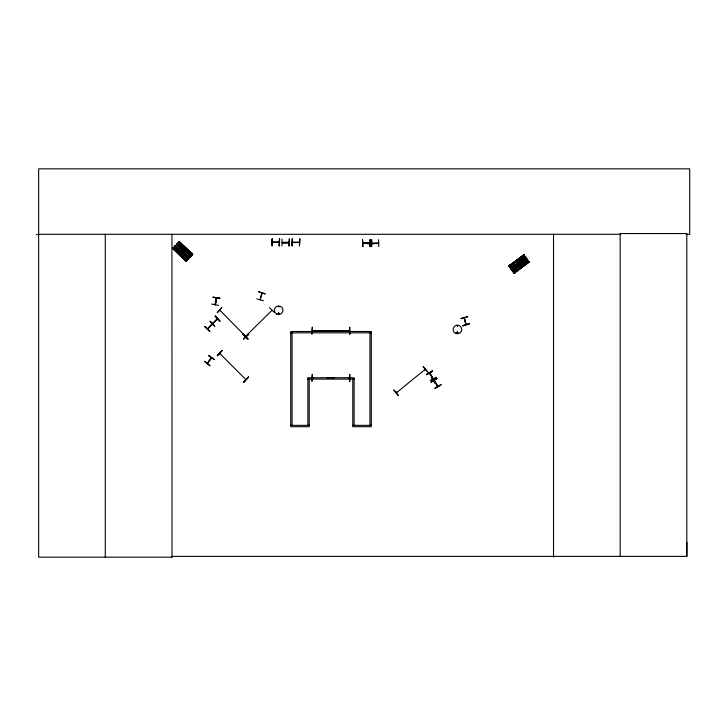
<?xml version="1.0" encoding="UTF-8"?>
<svg xmlns="http://www.w3.org/2000/svg" width="726" height="726" viewBox="0 0 726 726"><rect width="100%" height="100%" fill="white"/><g stroke="black" fill="none" stroke-linecap="round" stroke-linejoin="round"><path stroke-width="1.09" d="M686.306 234.307L689.7 234.307L689.7 168.849L38.641 168.849L38.641 557.151L172.026 557.151L171.935 556.388L686.805 556.388L686.905 542.349M396.795 392.094L396.387 392.784L425.191 369.352L424.592 369.77M215.005 304.693L215.468 303.949M214.996 304.593L216.23 297.887L216.52 298.704M245.76 336.51L219.887 310.22M219.878 353.135L220.214 353.861L219.669 353.317M259.999 299.711L261.805 293.104M279.002 306.753L278.303 306.463L278.929 306.826M279.083 313.614C278.249 311.917 278.058 314.803 278.993 313.705M279.238 313.659C278.24 311.064 277.577 315.746 279.301 313.496M458.079 332.844C455.901 330.176 457.226 334.659 457.743 333.207M207.255 363.299L207.7 362.673M210.821 358.272C213.199 354.569 200.612 373.073 211.52 357.818M216.657 297.941L215.413 304.657M211.711 304.085L218.535 305.365M215.241 304.738L216.548 297.969M215.286 304.648L216.584 297.923M219.869 298.15L212.972 297.261L219.86 298.177M256.795 298.876L263.474 300.764M258.692 291.798L265.299 293.948L258.683 291.825M262.131 293.113L260.262 299.802M207.382 328.796L212.255 323.86L207.636 328.914M216.012 320.574L217.609 318.841L212.527 323.587M246.223 336.093L245.588 336.338L272.041 310.283L271.361 310.465M433.141 378.954L429.465 373.073L433.005 378.872M432.778 378.364L433.349 378.827M457.761 326.019L457.235 325.493L457.598 326.119M457.017 332.435C457.389 334.287 458.324 331.555 457.135 332.381M211.438 357.936L207.491 363.445M288.213 242.366L289.03 242.72L282.051 242.647M362.9 243.019L363.744 243.255M349.487 330.884L348.734 330.611L349.505 330.602M272.277 242.23L273.049 242.23M278.521 242.529L279.22 242.23L272.277 242.466M299.457 242.23L292.533 242.194L293.331 242.548M298.685 242.23L299.457 242.466L292.533 242.502L299.457 242.548M434.048 380.605L437.687 386.495M217.528 318.968L212.754 323.705M186.854 259.091L187.571 259.509M191.074 255.761L190.557 255.225M208.534 355.704L214.252 359.633M278.339 313.205L278.339 313.786M369.752 243.246L362.973 243.255L369.697 243.292M313.033 330.865L312.498 330.884M313.033 377.992L312.425 377.729M348.734 377.729L349.505 377.729M349.406 377.992L348.879 378.01M279.22 242.466L272.422 242.194M176.364 244.353L179.095 241.422L192.771 254.309L190.04 257.24L176.364 244.353L190.049 257.231M174.095 249.535L176.482 247.003M177.934 245.461L180.311 242.938M175.03 250.406L177.407 247.884M178.859 246.341L181.237 243.809M176.418 251.713L178.796 249.19M180.248 247.648L182.625 245.125M177.643 252.875L180.021 250.352M181.473 248.809L183.859 246.286M179.032 254.182L181.409 251.659M182.861 250.116L185.248 247.593M184.985 259.79L187.372 257.267M188.824 255.724L191.201 253.202M184.985 260.58L188.152 257.213M188.814 256.514L191.991 253.147M185.085 260.679L188.261 257.313M188.923 256.614L192.091 253.247M186.201 261.306L188.941 258.374L175.256 245.506L172.525 248.419L186.219 261.296M217.283 312.688L221.911 307.515L217.31 312.725M209.941 331.319L204.932 326.509M210.141 321.228L214.814 326.382L210.113 321.264M212.582 323.533L217.401 318.641M217.283 355.667L222.156 350.731M220.087 353.78L219.96 353.226M243.201 333.987L247.875 339.142L243.174 334.024M269.473 307.715L274.473 312.525M245.642 336.292L246.25 336.047M243.618 339.024L248.737 334.323M248.709 334.296L243.582 338.988M243.618 382.003L248.528 377.103M464.259 317.906L465.992 324.477M396.251 392.53L396.705 392.131M425.282 369.579L424.873 369.961M398.157 395.606L393.81 390.198M427.75 371.894L423.149 366.694L427.723 371.912M508.79 266.115L523.836 254.862M508.899 266.26L523.945 255.007M509.017 266.415L524.063 255.162M509.062 266.487L524.099 255.216M509.153 266.605L524.19 255.334M524.335 255.525L509.307 266.805L524.372 255.579M509.461 267.014L523.627 256.432M509.634 267.222L510.269 268.066M511.304 267.613L525.479 257.031M510.75 268.711L525.787 257.44M510.823 268.811L525.887 257.567L510.877 268.883M510.986 269.028L526.06 257.803M511.14 269.237L526.15 257.921M511.939 270.326L526.985 259.073L511.984 270.381M512.12 270.571L527.121 259.246M512.202 270.68L527.257 259.436M512.257 270.744L527.303 259.491M512.384 270.925L527.412 259.636M527.521 259.79L513.364 270.381L527.566 259.844M512.692 271.306L513.327 272.159M513.491 272.377L527.648 261.768M513.536 272.431L527.693 261.832M513.663 272.604L528.691 261.324M513.754 272.731L528.8 261.478M513.799 272.785L528.855 261.541M513.89 272.903L528.982 261.714M514.026 273.094L529.072 261.832L514.053 273.121M514.162 273.266L529.263 262.086L526.849 258.883L511.812 270.154L514.217 273.339M432.478 371.131L426.416 374.525L432.505 371.167M426.434 374.552L432.315 370.868M426.57 374.77L432.451 371.086M429.728 373.645L429.71 372.946L433.313 378.772M430.337 380.778L436.39 377.375L430.309 380.733M431.026 382.021L436.925 378.364M431.18 382.266L437.061 378.582M440.845 384.626L434.965 388.31L441 384.871M440.981 384.844L434.91 388.228M457.117 332.127L457.589 332.063M460.928 318.424L467.626 316.618M461.01 318.705L467.698 316.863M462.898 325.575L469.586 323.742M282.196 242.366C298.894 241.822 280.018 243.682 282.723 242.375M369.216 242.947L369.843 242.974L362.9 243.255M312.979 378.037L312.498 378.001M245.869 379.589L219.715 353.371M282.024 239.054L281.978 245.996M378.618 239.644L378.754 246.586M378.636 242.992L371.721 243.319L378.645 243.31M362.927 246.604L362.528 239.671L362.828 246.613M369.861 246.568L369.915 239.625M349.868 327.254L349.878 334.187M312.334 374.38L311.989 381.322L312.234 374.38M349.868 374.38L349.878 381.313M349.406 377.701L348.879 378.046M36.3 234.58L38.641 234.571M38.641 234.307L620.167 234.307M272.35 242.23L279.074 242.157M288.993 242.62L282.196 242.684M367.392 243.809L374.217 243.809M349.406 330.575L312.425 330.602L313.033 330.575M290.727 332.844L371.285 332.844M331.365 378.11L334.223 377.729M307.878 379.099L354.134 379.099M290.727 425.354L309.231 425.354M352.782 425.354L371.285 425.354M434.311 380.506L437.914 386.259M212.99 297.161L219.806 298.477M245.687 335.966L246.06 336.347M208.734 355.413L214.397 359.424M510.814 267.259L510.015 267.322M513.872 271.352L513.391 271.705M179.041 241.486L192.717 254.372M178.932 241.595L192.59 254.508M178.787 241.758L192.463 254.645M192.399 254.708L178.632 241.912L192.254 254.862M178.469 242.085L192.127 254.998M178.424 242.139L192.1 255.026M178.324 242.248L191.936 255.198M191.764 255.389L191.038 256.16M190.067 255.597L177.997 244.226L190.058 255.606M190.711 256.523L177.008 243.664L190.657 256.577M176.881 243.8L189.704 255.979M176.736 243.954L190.394 256.841M176.572 244.127L190.221 257.04M175.211 245.551L188.887 258.438M175.057 245.715L188.751 258.574M174.902 245.878L188.624 258.71M174.803 245.978L188.569 258.774M174.794 245.996L188.424 258.928M174.639 246.159L188.27 259.091M175.293 247.076L188.161 259.2M175.229 247.139L188.116 259.255M187.925 259.454L187.199 260.226M186.237 259.663L173.36 247.53L186.174 259.726M173.178 247.729L186.872 260.598M173.051 247.865L186.727 260.752L172.988 247.929M172.897 248.02L186.518 260.97M243.137 334.06L248.074 338.933M242.956 334.241L247.893 339.115M215.05 316.255L220.023 321.101M204.75 326.691L209.687 331.564M394.009 390.043L398.383 395.425M522.421 256.151L524.499 258.928M525.479 260.235L527.557 263.021M521.404 256.913L523.482 259.69M524.462 261.006L526.541 263.783M519.87 258.057L521.949 260.834M522.929 262.14L525.007 264.917M518.518 259.064L520.596 261.841M521.577 263.157L523.655 265.934M516.985 260.207L519.063 262.984M520.043 264.3L522.121 267.077M510.442 265.108L512.52 267.894M513.5 269.201L515.578 271.978M509.661 264.972L512.429 268.674M512.719 269.065L515.496 272.767M509.543 265.054L512.32 268.765M512.61 269.146L515.378 272.849M510.614 266.796L510.913 267.259M513.672 270.889L513.981 271.342M434.901 381.858L437.025 385.234M464.694 319.376L465.747 323.224M466.101 324.604L464.268 318.052M371.676 246.631L371.676 239.689L371.367 246.631M370.169 239.625L370.215 246.559M349.578 327.254L349.623 334.196M349.578 374.38L349.623 381.313M686.805 556.388L686.805 233.554L620.167 233.554L620.167 556.388M553.521 234.307L553.521 557.151M369.942 332.844L369.942 425.354M354.134 425.354L354.134 377.747L307.878 377.747L307.878 425.354M352.782 379.099L352.782 426.707L371.285 426.707L371.285 331.492L290.727 331.492L290.727 426.707L309.231 426.707L309.231 379.099M329.722 377.729L326.827 377.729M292.415 238.881L292.415 245.815M292.161 238.881L292.161 245.815M292.07 332.844L292.07 425.354M279.31 238.881L279.31 245.815M272.177 238.881L272.177 245.815M171.926 234.307L172.026 557.151M105.288 234.307L105.288 557.151M518.028 260.915C519.317 263.729 520.052 258.583 518.028 260.915M521.087 265.008C522.375 267.821 523.11 262.667 521.087 265.008M178.778 252.094C179.812 255.007 181.001 249.944 178.778 252.094M182.607 248.02C183.642 250.942 184.84 245.878 182.607 248.02M204.523 361.366L209.959 365.695L204.523 361.366M215.295 316.019L219.96 321.164L215.268 316.046M221.911 350.495L217.31 355.704L221.911 350.495M248.455 377.03L243.854 382.239L248.455 377.03M212.446 324.041L207.681 328.932L212.5 324.095M523.782 254.79L508.745 266.061L511.149 269.246L526.196 257.993L523.782 254.79M525.633 257.231L510.569 268.466L525.651 257.258M431.416 377.139L434.938 382.992L431.416 377.139M469.559 323.642L462.97 325.856L469.559 323.642M289.347 239.008L289.012 245.951L289.347 239.008M312.334 327.254L311.989 334.196L312.28 327.254M272.277 238.881L271.896 245.815L272.259 238.881M279.601 238.881L279.22 245.815L279.601 238.881M292.514 238.881L292.133 245.815L292.496 238.881M299.838 238.881L299.466 245.815L299.838 238.881M186.41 261.088L172.734 248.201L186.364 261.133M455.275 333.152A4.302 4.302 0 0 0 461.727 329.423A4.302 4.302 0 0 0 455.275 325.702A4.302 4.302 0 0 0 455.275 333.152M276.479 313.977A4.302 4.302 0 0 0 282.931 310.256A4.302 4.302 0 0 0 276.479 306.526A4.302 4.302 0 0 0 276.479 313.977"/></g></svg>
